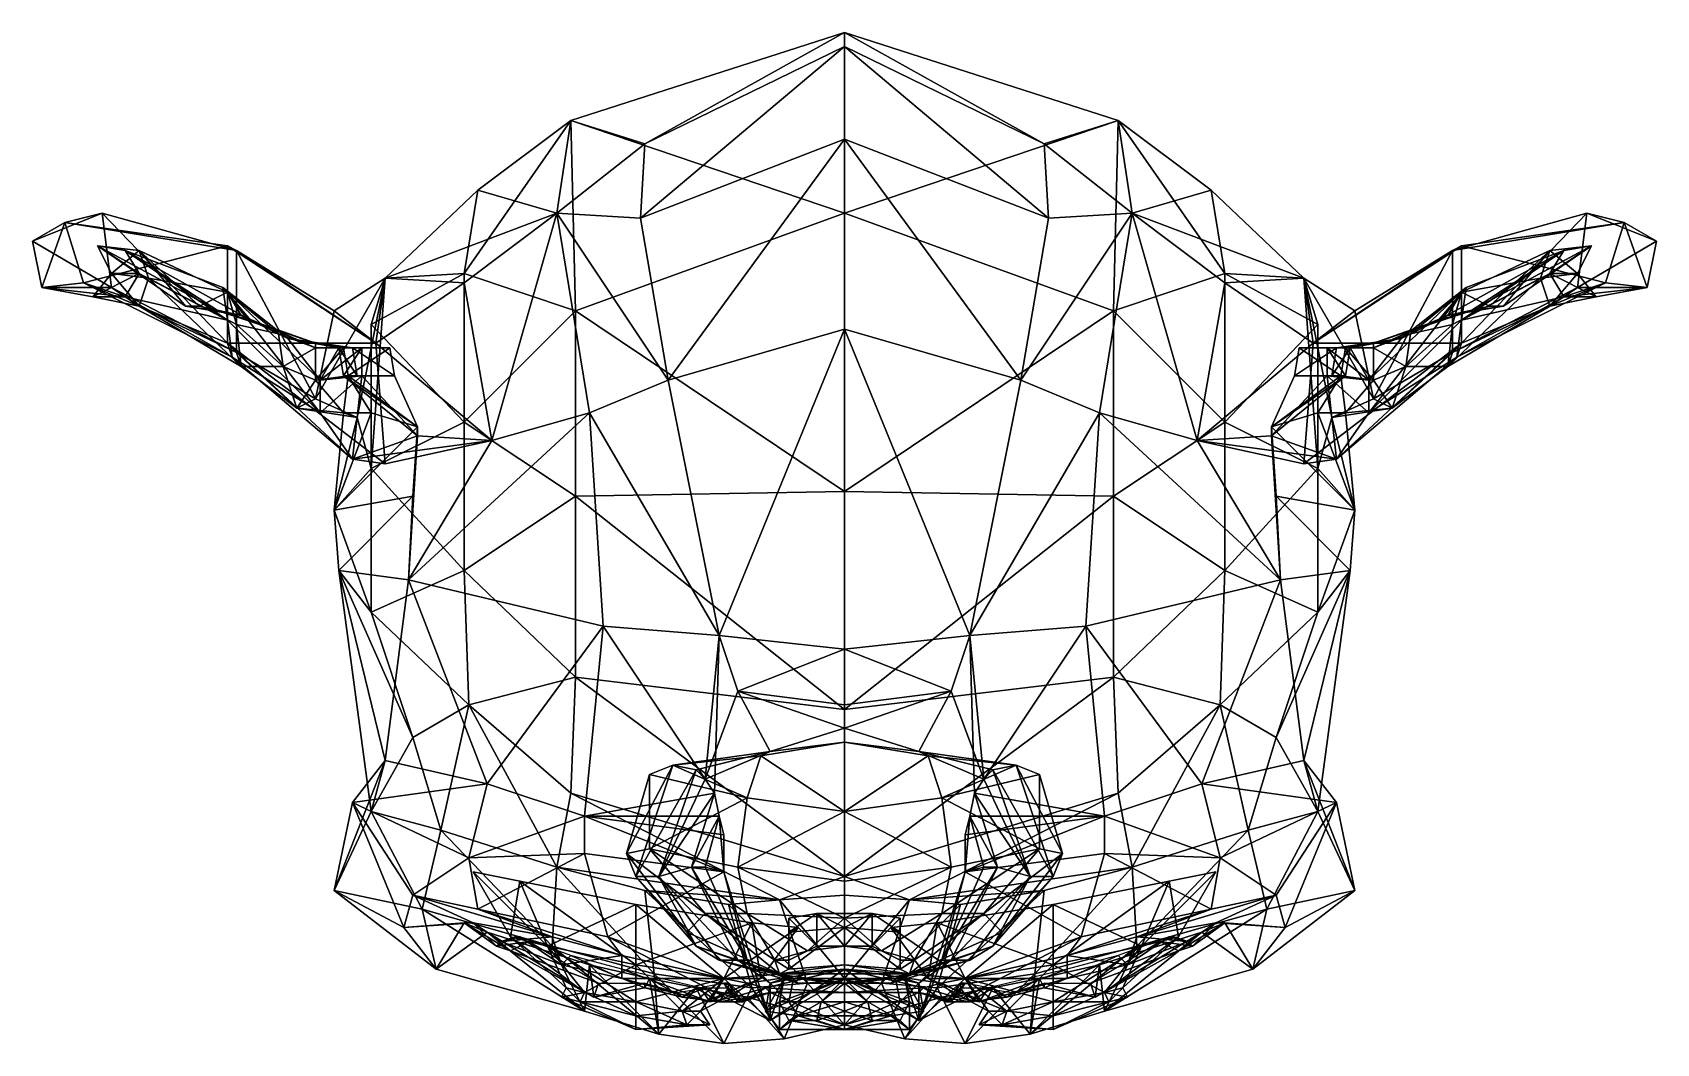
# Model space of a CAD drawing. Extents: x -0.142 to 0.142, y -0.088 to 0.088.
import ezdxf

# ---------------------------------------------------------------- set-up
doc = ezdxf.new("R2010")
doc.units = 0

msp = doc.modelspace()

# ---------------------------------------------------------------- meshes
mesh = msp.add_polyface()
corners = [(-0.03567, 0.05593, -0.0154), (-0.03486, 0.06891, 0.00567), (0, 0.08593, 0.00729), (0, 0.06972, -0.02026), (-0.0308, 0.02756, -0.03242), (0, 0.03648, -0.03972), (-0.04783, 0.07296, 0.0454), (0, 0.08836, 0.05837), (-0.04702, 0.03972, 0.08998), (0, 0.0081, 0.10215), (0, 0.05675, 0.09323), (-0.08269, 0.03729, 0.05593), (-0.06647, 0.02026, 0.07782), (-0.06647, 0.04621, 0.07053), (-0.06404, 0.0608, 0.03405), (-0.08026, 0.0454, 0.02756), (-0.08269, 0.01216, 0.06404), (-0.05026, 0.05675, 0.00243), (-0.06647, 0.04458), (-0.04458, 0.02188, -0.02026), (-0.06161, 0.01702, -0.01297), (-0.08755, 0.02837, 0.00162), (-0.07863, 0.02837, 0.00972), (-0.08512, 0.02837, 0.00891), (-0.09242, 0.02756, 0.02513), (-0.09566, 0.0227, 0.03729), (-0.09809, 0.03, 0.03161), (-0.09242, 0.03323, 0.02432), (-0.0989, 0.03567, 0.03), (-0.08755, 0.03323, 0.01783), (-0.08674, 0.02837, 0.01783), (-0.07945, 0.03323, 0.00972), (-0.08593, 0.03323, 0.0081), (-0.08836, 0.03323, 0.00162), (-0.08431, 0.03323, -0.00162), (-0.08431, 0.02837, -0.00162), (-0.09161, 0.02756, -0.00162), (-0.10863, 0.04377), (-0.09161, 0.02188, -0.00243), (-0.09728, 0.03486, 0.00648), (-0.09242, 0.03405, 0.01135), (-0.10377, 0.0381, 0.01297), (-0.09971, 0.03648, 0.01783), (-0.10539, 0.03891, 0.02432), (-0.08188, 0.03405, -0.01297), (-0.08026, 0.01297, -0.01459), (-0.10782, 0.03405, -0.01053), (-0.1062, 0.05026, 0.0454), (-0.09242, 0.02432, 0.04215), (-0.08917, 0.03972, 0.03972), (-0.10782, 0.05107, -0.00891), (-0.08512, 0.02107, 0.03405)]
mesh.append_faces([[corners[k] for k in face] for face in [(0, 1, 2), (0, 2, 3), (4, 0, 3), (4, 3, 5), (1, 6, 7), (1, 7, 2), (8, 9, 10), (6, 8, 10), (6, 10, 7), (11, 12, 13), (13, 14, 15), (13, 15, 11), (13, 8, 6), (13, 6, 14), (12, 8, 13), (16, 11, 15), (17, 18, 15), (17, 15, 14), (17, 14, 6), (17, 6, 1), (17, 19, 20), (17, 20, 18), (17, 0, 4), (17, 4, 19), (0, 17, 1), (21, 22, 23), (24, 25, 26), (27, 24, 26), (27, 26, 28), (29, 30, 24), (29, 24, 27), (31, 22, 30), (31, 30, 29), (32, 23, 22), (32, 22, 31), (33, 21, 23), (33, 23, 32), (34, 35, 21), (34, 21, 33), (36, 35, 34), (37, 38, 36), (39, 33, 32), (39, 32, 40), (41, 39, 40), (41, 40, 42), (43, 27, 28), (40, 29, 27), (40, 27, 42), (29, 40, 32), (29, 32, 31), (39, 36, 33), (36, 34, 33), (44, 45, 46), (47, 48, 49), (44, 50, 47), (44, 47, 49), (48, 51, 15), (48, 15, 49), (44, 49, 15), (44, 15, 18), (44, 18, 20)]])
mesh = msp.add_polyface()
corners = [(0, 0.08593, 0.00729), (0.03486, 0.06891, 0.00567), (0.03567, 0.05593, -0.0154), (0, 0.06972, -0.02026), (0.0308, 0.02756, -0.03242), (0, 0.03648, -0.03972), (0, 0.08836, 0.05837), (0.04783, 0.07296, 0.0454), (0, 0.0081, 0.10215), (0.04702, 0.03972, 0.08998), (0, 0.05675, 0.09323), (0.06647, 0.02026, 0.07782), (0.08269, 0.03729, 0.05593), (0.06647, 0.04621, 0.07053), (0.08026, 0.0454, 0.02756), (0.06404, 0.0608, 0.03405), (0.08269, 0.01216, 0.06404), (0.06647, 0.04458), (0.05026, 0.05675, 0.00243), (0.06161, 0.01702, -0.01297), (0.04458, 0.02188, -0.02026), (0.07863, 0.02837, 0.00972), (0.08755, 0.02837, 0.00162), (0.08512, 0.02837, 0.00891), (0.09566, 0.0227, 0.03729), (0.09242, 0.02756, 0.02513), (0.09809, 0.03, 0.03161), (0.09242, 0.03323, 0.02432), (0.0989, 0.03567, 0.03), (0.08674, 0.02837, 0.01783), (0.08755, 0.03323, 0.01783), (0.07945, 0.03323, 0.00972), (0.08593, 0.03323, 0.0081), (0.08836, 0.03323, 0.00162), (0.08431, 0.02837, -0.00162), (0.08431, 0.03323, -0.00162), (0.09161, 0.02756, -0.00162), (0.09161, 0.02188, -0.00243), (0.10863, 0.04377), (0.09728, 0.03486, 0.00648), (0.09242, 0.03405, 0.01135), (0.10377, 0.0381, 0.01297), (0.09971, 0.03648, 0.01783), (0.10782, 0.03405, -0.01053), (0.08026, 0.01297, -0.01459), (0.08188, 0.03405, -0.01297), (0.09242, 0.02432, 0.04215), (0.1062, 0.05026, 0.0454), (0.08917, 0.03972, 0.03972), (0.10782, 0.05107, -0.00891), (0.08512, 0.02107, 0.03405)]
mesh.append_faces([[corners[k] for k in face] for face in [(0, 1, 2), (0, 2, 3), (3, 2, 4), (3, 4, 5), (6, 7, 1), (6, 1, 0), (8, 9, 10), (10, 9, 7), (10, 7, 6), (11, 12, 13), (14, 15, 13), (14, 13, 12), (7, 9, 13), (7, 13, 15), (9, 11, 13), (14, 12, 16), (14, 17, 18), (14, 18, 15), (7, 15, 18), (7, 18, 1), (19, 20, 18), (19, 18, 17), (4, 2, 18), (4, 18, 20), (1, 18, 2), (21, 22, 23), (24, 25, 26), (26, 25, 27), (26, 27, 28), (25, 29, 30), (25, 30, 27), (29, 21, 31), (29, 31, 30), (21, 23, 32), (21, 32, 31), (23, 22, 33), (23, 33, 32), (22, 34, 35), (22, 35, 33), (34, 36, 35), (37, 38, 36), (32, 33, 39), (32, 39, 40), (40, 39, 41), (40, 41, 42), (27, 30, 40), (27, 40, 42), (32, 40, 30), (32, 30, 31), (35, 36, 33), (36, 39, 33), (43, 44, 45), (46, 47, 48), (47, 49, 45), (47, 45, 48), (14, 50, 46), (14, 46, 48), (14, 48, 45), (14, 45, 17), (19, 17, 45)]])
mesh = msp.add_polyface()
corners = [(-0.09566, 0.0227, 0.03729), (-0.1062, 0.03242, 0.04945), (-0.10539, 0.03, 0.04296), (-0.12322, 0.04053, 0.0454), (-0.12809, 0.04377, 0.05269), (-0.13133, 0.04215, 0.03), (-0.14025, 0.04377, 0.03323), (-0.12566, 0.04215, 0.0081), (-0.13295, 0.04458, 0.00567), (-0.10701, 0.03161, -0.00405), (-0.10782, 0.03405, -0.01053), (-0.09161, 0.02188, -0.00243), (-0.10782, 0.0381), (-0.12322, 0.04621, 0.00972), (-0.12809, 0.04621, 0.02594), (-0.1216, 0.0454, 0.03729), (-0.1062, 0.03729, 0.03567), (-0.09809, 0.03, 0.03161), (-0.0989, 0.03567, 0.03), (-0.10782, 0.04296, 0.03405), (-0.12322, 0.05026, 0.03567), (-0.13052, 0.05107, 0.02513), (-0.12566, 0.05026, 0.00891), (-0.10863, 0.04377), (-0.10944, 0.03972, 0.01945), (-0.10377, 0.0381, 0.01297), (-0.09971, 0.03648, 0.01783), (-0.10539, 0.03891, 0.02432), (-0.11512, 0.04053, 0.02188), (-0.11269, 0.04053, 0.02837), (-0.09242, 0.03323, 0.02432), (-0.09728, 0.03486, 0.00648), (-0.09161, 0.02756, -0.00162), (-0.08188, 0.03405, -0.01297), (-0.10782, 0.05107, -0.00891), (-0.1362, 0.05512, 0.00567), (-0.14187, 0.05188, 0.0308), (-0.12971, 0.05675, 0.04864), (-0.1062, 0.05026, 0.0454), (-0.09242, 0.02432, 0.04215)]
mesh.append_faces([[corners[k] for k in face] for face in [(0, 1, 2), (3, 2, 1), (3, 1, 4), (5, 3, 4), (5, 4, 6), (7, 5, 6), (7, 6, 8), (9, 7, 8), (9, 8, 10), (11, 12, 9), (12, 13, 7), (12, 7, 9), (13, 14, 5), (13, 5, 7), (14, 15, 3), (14, 3, 5), (15, 16, 2), (15, 2, 3), (17, 0, 2), (17, 2, 16), (18, 17, 16), (18, 16, 19), (19, 16, 15), (19, 15, 20), (20, 15, 14), (20, 14, 21), (21, 14, 13), (21, 13, 22), (22, 13, 12), (22, 12, 23), (23, 12, 11), (24, 25, 26), (24, 26, 27), (28, 24, 27), (28, 27, 29), (27, 18, 19), (27, 19, 29), (27, 26, 30), (31, 25, 23), (31, 23, 32), (25, 24, 22), (25, 22, 23), (24, 28, 21), (24, 21, 22), (28, 29, 20), (28, 20, 21), (20, 29, 19), (33, 10, 34), (34, 10, 8), (34, 8, 35), (35, 8, 6), (35, 6, 36), (36, 6, 4), (36, 4, 37), (37, 4, 1), (37, 1, 38), (38, 1, 39), (35, 37, 38), (35, 38, 34), (35, 36, 37)]])
mesh = msp.add_polyface()
corners = [(0.1062, 0.03242, 0.04945), (0.09566, 0.0227, 0.03729), (0.10539, 0.03, 0.04296), (0.12322, 0.04053, 0.0454), (0.12809, 0.04377, 0.05269), (0.13133, 0.04215, 0.03), (0.14025, 0.04377, 0.03323), (0.12566, 0.04215, 0.0081), (0.13295, 0.04458, 0.00567), (0.10701, 0.03161, -0.00405), (0.10782, 0.03405, -0.01053), (0.10782, 0.0381), (0.09161, 0.02188, -0.00243), (0.12322, 0.04621, 0.00972), (0.12809, 0.04621, 0.02594), (0.1216, 0.0454, 0.03729), (0.1062, 0.03729, 0.03567), (0.09809, 0.03, 0.03161), (0.0989, 0.03567, 0.03), (0.10782, 0.04296, 0.03405), (0.12322, 0.05026, 0.03567), (0.13052, 0.05107, 0.02513), (0.12566, 0.05026, 0.00891), (0.10863, 0.04377), (0.09971, 0.03648, 0.01783), (0.10377, 0.0381, 0.01297), (0.10944, 0.03972, 0.01945), (0.10539, 0.03891, 0.02432), (0.11512, 0.04053, 0.02188), (0.11269, 0.04053, 0.02837), (0.09242, 0.03323, 0.02432), (0.09728, 0.03486, 0.00648), (0.09161, 0.02756, -0.00162), (0.08188, 0.03405, -0.01297), (0.10782, 0.05107, -0.00891), (0.1362, 0.05512, 0.00567), (0.14187, 0.05188, 0.0308), (0.12971, 0.05675, 0.04864), (0.1062, 0.05026, 0.0454), (0.09242, 0.02432, 0.04215)]
mesh.append_faces([[corners[k] for k in face] for face in [(0, 1, 2), (0, 2, 3), (0, 3, 4), (4, 3, 5), (4, 5, 6), (6, 5, 7), (6, 7, 8), (8, 7, 9), (8, 9, 10), (9, 11, 12), (7, 13, 11), (7, 11, 9), (5, 14, 13), (5, 13, 7), (3, 15, 14), (3, 14, 5), (2, 16, 15), (2, 15, 3), (2, 1, 17), (2, 17, 16), (16, 17, 18), (16, 18, 19), (15, 16, 19), (15, 19, 20), (14, 15, 20), (14, 20, 21), (13, 14, 21), (13, 21, 22), (11, 13, 22), (11, 22, 23), (12, 11, 23), (24, 25, 26), (24, 26, 27), (27, 26, 28), (27, 28, 29), (19, 18, 27), (19, 27, 29), (30, 24, 27), (30, 27, 18), (23, 25, 31), (23, 31, 32), (22, 26, 25), (22, 25, 23), (21, 28, 26), (21, 26, 22), (20, 29, 28), (20, 28, 21), (19, 29, 20), (10, 33, 34), (8, 10, 34), (8, 34, 35), (6, 8, 35), (6, 35, 36), (4, 6, 36), (4, 36, 37), (0, 4, 37), (0, 37, 38), (39, 0, 38), (38, 37, 35), (38, 35, 34), (37, 36, 35)]])
mesh = msp.add_polyface()
corners = [(-0.06404, -0.06485, 0.00567), (-0.06566, -0.05593, -0.00405), (-0.0454, -0.05512, -0.01459), (-0.07539, -0.06242, 0.02107), (-0.08593, -0.04621, 0.0154), (-0.07701, -0.0681, 0.03891), (-0.08917, -0.06161, 0.04458), (-0.08269, -0.04783, 0.04215), (-0.07377, -0.06485, 0.05026), (-0.07053, -0.05107, 0.04702), (-0.08026, -0.03891, 0.01702), (-0.06242, -0.04296), (-0.0762, -0.00729, -0.00486), (-0.08836, -0.00567, 0.02432), (-0.07539, -0.03486, 0.04215), (-0.06566, -0.02918, 0.04702), (-0.08269, -0.01297, 0.05837), (-0.06647, -0.00567, 0.07296), (-0.08269, 0.01216, 0.06404), (-0.06647, 0.02026, 0.07782), (-0.08269, 0.03729, 0.05593), (-0.04702, 0.00729, 0.09647), (-0.04702, -0.02432, 0.08836), (-0.05026, -0.05756, 0.05756), (-0.08917, 0.00486, 0.03323), (-0.08512, 0.02107, 0.03405), (-0.08026, 0.0454, 0.02756), (-0.04458, 0.02188, -0.02026), (-0.06161, 0.01702, -0.01297), (-0.04215, -0.0154, -0.01783), (-0.09566, 0.0227, 0.03729), (-0.09242, 0.02432, 0.04215), (-0.1062, 0.03242, 0.04945), (-0.08593, 0.01378, -0.00729), (-0.10701, 0.03161, -0.00405), (-0.10782, 0.03405, -0.01053), (-0.08026, 0.01297, -0.01459), (-0.09161, 0.02188, -0.00243), (-0.07458, 0.01783, -0.00243), (-0.07539, 0.00729), (-0.08755, 0.02188, 0.03), (-0.08431, 0.02837, -0.00162), (-0.07458, 0.01945, 0.00405), (-0.08755, 0.02837, 0.00162), (-0.07863, 0.02837, 0.00972), (-0.08269, 0.02188, 0.02107), (-0.08674, 0.02837, 0.01783), (-0.09242, 0.02756, 0.02513), (-0.09161, 0.02756, -0.00162), (-0.08188, 0.03405, -0.01297)]
mesh.append_faces([[corners[k] for k in face] for face in [(0, 1, 2), (3, 4, 1), (5, 6, 4), (5, 4, 3), (7, 6, 8), (7, 8, 9), (10, 4, 6), (10, 6, 7), (11, 1, 4), (11, 4, 10), (12, 11, 10), (12, 10, 13), (14, 7, 9), (14, 9, 15), (16, 14, 15), (16, 15, 17), (18, 16, 17), (18, 17, 19), (20, 18, 19), (17, 21, 19), (15, 22, 17), (15, 9, 23), (13, 10, 7), (13, 7, 14), (16, 24, 13), (16, 13, 14), (18, 25, 24), (18, 24, 16), (18, 26, 25), (27, 12, 28), (29, 11, 12), (30, 31, 32), (33, 34, 35), (33, 35, 36), (37, 34, 33), (38, 28, 12), (38, 12, 39), (33, 36, 28), (33, 28, 38), (39, 12, 13), (39, 13, 24), (30, 40, 25), (30, 25, 31), (41, 37, 33), (41, 33, 38), (38, 42, 43), (38, 43, 41), (43, 42, 44), (42, 45, 46), (42, 46, 44), (46, 45, 40), (46, 40, 47), (47, 40, 30), (40, 45, 24), (40, 24, 25), (42, 39, 24), (42, 24, 45), (42, 38, 39), (48, 37, 41), (49, 28, 36)]])
mesh = msp.add_polyface()
corners = [(0.0454, -0.05512, -0.01459), (0.06566, -0.05593, -0.00405), (0.06404, -0.06485, 0.00567), (0.08593, -0.04621, 0.0154), (0.07539, -0.06242, 0.02107), (0.08917, -0.06161, 0.04458), (0.07701, -0.0681, 0.03891), (0.07377, -0.06485, 0.05026), (0.08269, -0.04783, 0.04215), (0.07053, -0.05107, 0.04702), (0.08026, -0.03891, 0.01702), (0.06242, -0.04296), (0.0454, -0.04864, -0.00972), (0.0762, -0.00729, -0.00486), (0.08836, -0.00567, 0.02432), (0.07539, -0.03486, 0.04215), (0.06566, -0.02918, 0.04702), (0.08269, -0.01297, 0.05837), (0.06647, -0.00567, 0.07296), (0.08269, 0.01216, 0.06404), (0.06647, 0.02026, 0.07782), (0.08269, 0.03729, 0.05593), (0.04702, 0.00729, 0.09647), (0.04702, -0.02432, 0.08836), (0.05026, -0.05756, 0.05756), (0.08917, 0.00486, 0.03323), (0.08512, 0.02107, 0.03405), (0.08026, 0.0454, 0.02756), (0.04458, 0.02188, -0.02026), (0.06161, 0.01702, -0.01297), (0.04215, -0.0154, -0.01783), (0.1062, 0.03242, 0.04945), (0.09242, 0.02432, 0.04215), (0.09566, 0.0227, 0.03729), (0.10782, 0.03405, -0.01053), (0.10701, 0.03161, -0.00405), (0.08593, 0.01378, -0.00729), (0.08026, 0.01297, -0.01459), (0.09161, 0.02188, -0.00243), (0.07458, 0.01783, -0.00243), (0.07539, 0.00729), (0.08755, 0.02188, 0.03), (0.08431, 0.02837, -0.00162), (0.08755, 0.02837, 0.00162), (0.07458, 0.01945, 0.00405), (0.07863, 0.02837, 0.00972), (0.08674, 0.02837, 0.01783), (0.08269, 0.02188, 0.02107), (0.09242, 0.02756, 0.02513), (0.09161, 0.02756, -0.00162), (0.08188, 0.03405, -0.01297)]
mesh.append_faces([[corners[k] for k in face] for face in [(0, 1, 2), (1, 3, 4), (3, 5, 6), (3, 6, 4), (7, 5, 8), (7, 8, 9), (5, 3, 10), (5, 10, 8), (3, 1, 11), (3, 11, 10), (1, 12, 11), (10, 11, 13), (10, 13, 14), (9, 8, 15), (9, 15, 16), (16, 15, 17), (16, 17, 18), (18, 17, 19), (18, 19, 20), (20, 19, 21), (22, 18, 20), (23, 16, 18), (24, 9, 16), (8, 10, 14), (8, 14, 15), (14, 25, 17), (14, 17, 15), (25, 26, 19), (25, 19, 17), (27, 19, 26), (13, 28, 29), (11, 30, 13), (31, 32, 33), (34, 35, 36), (34, 36, 37), (35, 38, 36), (13, 29, 39), (13, 39, 40), (29, 37, 36), (29, 36, 39), (14, 13, 40), (14, 40, 25), (26, 41, 33), (26, 33, 32), (36, 38, 42), (36, 42, 39), (43, 44, 39), (43, 39, 42), (45, 44, 43), (46, 47, 44), (46, 44, 45), (41, 47, 46), (41, 46, 48), (33, 41, 48), (25, 47, 41), (25, 41, 26), (25, 40, 44), (25, 44, 47), (40, 39, 44), (42, 38, 49), (29, 50, 37)]])
mesh = msp.add_polyface()
corners = [(-0.01702, -0.06566, -0.09647), (-0.03405, -0.05431, -0.09809), (-0.01864, -0.05756, -0.10052), (-0.02432, -0.06566, -0.09485), (-0.0381, -0.05512, -0.09242), (-0.07053, -0.05107, 0.04702), (-0.05107, -0.07134, 0.06242), (-0.05026, -0.05756, 0.05756), (-0.0454, -0.04864, -0.00972), (-0.0454, -0.05512, -0.01459), (-0.06566, -0.05593, -0.00405), (-0.06242, -0.04296), (-0.01864, -0.02675, -0.04296), (0, -0.02918, -0.05026), (0, -0.03323, -0.05918), (-0.01297, -0.03729, -0.05593), (0, -0.03567, -0.0835), (-0.01459, -0.0381, -0.07863), (0, -0.04783, -0.10134), (-0.01702, -0.0454, -0.09809), (0, -0.06, -0.10215), (-0.03405, -0.04134, -0.09485), (-0.03, -0.03972, -0.07377), (-0.03648, -0.05918, -0.07215), (-0.02594, -0.04053, -0.05188), (-0.02432, -0.04215, -0.03648), (-0.03242, -0.05918, -0.0454), (-0.02188, -0.04864, -0.02351), (-0.0227, -0.04458, -0.02918), (-0.02675, -0.05756, -0.03242), (-0.02432, -0.05756, -0.02594), (-0.02107, -0.05837, -0.01945), (-0.02107, -0.05188, -0.01783), (-0.02188, -0.01702, -0.04053), (-0.0308, 0.02756, -0.03242), (0, 0.03648, -0.03972), (0, -0.01945, -0.04783), (-0.04702, 0.00729, 0.09647), (-0.04702, -0.02432, 0.08836), (0, -0.03, 0.09323), (0, 0.0081, 0.10215), (-0.04702, 0.03972, 0.08998), (-0.06647, 0.02026, 0.07782), (-0.06647, -0.00567, 0.07296), (-0.06566, -0.02918, 0.04702), (-0.04783, -0.04458, 0.05431), (0, -0.05918, 0.05918), (-0.03486, -0.06161, 0.07134), (-0.01135, -0.06323, 0.04783), (-0.04458, 0.02188, -0.02026), (-0.04215, -0.0154, -0.01783), (-0.0762, -0.00729, -0.00486)]
mesh.append_faces([[corners[k] for k in face] for face in [(0, 1, 2), (3, 4, 1), (5, 6, 7), (8, 9, 10), (8, 10, 11), (12, 13, 14), (12, 14, 15), (15, 14, 16), (15, 16, 17), (17, 16, 18), (17, 18, 19), (18, 20, 2), (18, 2, 19), (19, 2, 1), (19, 1, 21), (21, 1, 4), (21, 4, 22), (22, 4, 23), (22, 23, 24), (15, 17, 22), (15, 22, 24), (19, 21, 22), (19, 22, 17), (15, 24, 25), (15, 25, 12), (24, 23, 26), (24, 26, 25), (27, 28, 29), (27, 29, 30), (28, 25, 26), (28, 26, 29), (27, 30, 31), (27, 31, 32), (8, 32, 31), (8, 31, 9), (33, 34, 35), (33, 35, 36), (12, 33, 36), (12, 36, 13), (33, 12, 25), (33, 25, 28), (37, 38, 39), (37, 39, 40), (41, 37, 40), (42, 37, 41), (43, 38, 37), (44, 45, 38), (44, 7, 45), (38, 45, 46), (38, 46, 39), (47, 48, 7), (45, 7, 48), (45, 48, 46), (49, 34, 33), (49, 33, 50), (49, 50, 51), (50, 8, 11), (28, 27, 8), (28, 8, 50), (50, 33, 28), (27, 32, 8)]])
mesh = msp.add_polyface()
corners = [(0.03405, -0.05431, -0.09809), (0.01702, -0.06566, -0.09647), (0.01864, -0.05756, -0.10052), (0.0381, -0.05512, -0.09242), (0.02432, -0.06566, -0.09485), (0.05107, -0.07134, 0.06242), (0.07053, -0.05107, 0.04702), (0.05026, -0.05756, 0.05756), (0.06566, -0.05593, -0.00405), (0.0454, -0.05512, -0.01459), (0.0454, -0.04864, -0.00972), (0, -0.03323, -0.05918), (0, -0.02918, -0.05026), (0.01864, -0.02675, -0.04296), (0.01297, -0.03729, -0.05593), (0, -0.03567, -0.0835), (0.01459, -0.0381, -0.07863), (0, -0.04783, -0.10134), (0.01702, -0.0454, -0.09809), (0, -0.06, -0.10215), (0.03405, -0.04134, -0.09485), (0.03, -0.03972, -0.07377), (0.03648, -0.05918, -0.07215), (0.02594, -0.04053, -0.05188), (0.02432, -0.04215, -0.03648), (0.03242, -0.05918, -0.0454), (0.02675, -0.05756, -0.03242), (0.0227, -0.04458, -0.02918), (0.02188, -0.04864, -0.02351), (0.02432, -0.05756, -0.02594), (0.02107, -0.05837, -0.01945), (0.02107, -0.05188, -0.01783), (0, 0.03648, -0.03972), (0.0308, 0.02756, -0.03242), (0.02188, -0.01702, -0.04053), (0, -0.01945, -0.04783), (0, -0.03, 0.09323), (0.04702, -0.02432, 0.08836), (0.04702, 0.00729, 0.09647), (0, 0.0081, 0.10215), (0.04702, 0.03972, 0.08998), (0.06647, 0.02026, 0.07782), (0.06647, -0.00567, 0.07296), (0.04783, -0.04458, 0.05431), (0.06566, -0.02918, 0.04702), (0, -0.05918, 0.05918), (0.01135, -0.06323, 0.04783), (0.03486, -0.06161, 0.07134), (0.04458, 0.02188, -0.02026), (0.04215, -0.0154, -0.01783), (0.0762, -0.00729, -0.00486), (0.06242, -0.04296)]
mesh.append_faces([[corners[k] for k in face] for face in [(0, 1, 2), (3, 4, 0), (5, 6, 7), (8, 9, 10), (11, 12, 13), (11, 13, 14), (15, 11, 14), (15, 14, 16), (17, 15, 16), (17, 16, 18), (2, 19, 17), (2, 17, 18), (0, 2, 18), (0, 18, 20), (3, 0, 20), (3, 20, 21), (22, 3, 21), (22, 21, 23), (21, 16, 14), (21, 14, 23), (21, 20, 18), (21, 18, 16), (24, 23, 14), (24, 14, 13), (25, 22, 23), (25, 23, 24), (26, 27, 28), (26, 28, 29), (25, 24, 27), (25, 27, 26), (30, 29, 28), (30, 28, 31), (30, 31, 10), (30, 10, 9), (32, 33, 34), (32, 34, 35), (35, 34, 13), (35, 13, 12), (24, 13, 34), (24, 34, 27), (36, 37, 38), (36, 38, 39), (39, 38, 40), (40, 38, 41), (38, 37, 42), (37, 43, 44), (7, 44, 43), (45, 43, 37), (45, 37, 36), (46, 47, 7), (46, 7, 43), (46, 43, 45), (34, 33, 48), (34, 48, 49), (50, 49, 48), (51, 10, 49), (10, 28, 27), (10, 27, 49), (27, 34, 49), (10, 31, 28)]])
mesh = msp.add_polyface()
corners = [(-0.05188, -0.07134, 0.00972), (-0.0454, -0.07945, 0.01702), (-0.04864, -0.07863, 0.02513), (-0.05837, -0.06972, 0.02513), (-0.05675, -0.06, 0.00567), (-0.06485, -0.05837, 0.02513), (-0.03648, -0.06404, -0.00243), (-0.03648, -0.07458, 0.00324), (-0.05188, -0.07134, 0.04053), (-0.0454, -0.07945, 0.03405), (-0.03648, -0.08107, 0.03729), (-0.05675, -0.06, 0.0454), (-0.03648, -0.07458, 0.04702), (-0.03648, -0.06404, 0.0535), (-0.04621, -0.08107, 0.03486), (-0.04945, -0.08026, 0.02513), (-0.03648, -0.0835, 0.03891), (-0.04621, -0.08107, 0.01621), (-0.03648, -0.08107, 0.01378), (-0.03648, -0.08593, 0.02513), (-0.06404, -0.06485, 0.00567), (-0.0454, -0.05512, -0.01459), (-0.04134, -0.06972, -0.00486), (-0.07539, -0.06242, 0.02107), (-0.06566, -0.05593, -0.00405), (-0.07134, -0.07539, 0.04296), (-0.07377, -0.06485, 0.05026), (-0.08917, -0.06161, 0.04458), (-0.07701, -0.0681, 0.03891), (-0.0454, -0.08269, 0.05675), (-0.05107, -0.07134, 0.06242), (-0.03242, -0.08674, 0.06647), (-0.06242, -0.06891, 0.03891), (-0.04458, -0.07458, 0.0454), (-0.06647, -0.06728, 0.0308), (-0.06485, -0.06728, 0.01945), (-0.05107, -0.06972, 0.00648), (-0.03891, -0.07296, 0.00162), (-0.04945, -0.07458, 0.01053), (-0.03891, -0.07701, 0.00648), (-0.06, -0.07053, 0.02026), (-0.0608, -0.07134, 0.03), (-0.05837, -0.07215, 0.03648), (-0.04377, -0.08026, 0.04134), (-0.04296, -0.07782, 0.04053), (-0.05512, -0.07053, 0.03486), (-0.05756, -0.06972, 0.02918), (-0.05675, -0.06972, 0.02188), (-0.04783, -0.07296, 0.01216), (-0.03891, -0.07539, 0.00891), (-0.05026, -0.05756, 0.05756), (-0.03323, -0.0762, 0.07863), (-0.07053, -0.05107, 0.04702)]
mesh.append_faces([[corners[k] for k in face] for face in [(0, 1, 2), (0, 2, 3), (4, 0, 3), (4, 3, 5), (6, 0, 4), (7, 1, 0), (8, 9, 10), (11, 8, 12), (11, 12, 13), (5, 3, 8), (5, 8, 11), (3, 2, 9), (3, 9, 8), (14, 9, 2), (14, 2, 15), (16, 9, 14), (17, 1, 18), (15, 2, 1), (15, 1, 17), (15, 17, 19), (14, 15, 19), (20, 21, 22), (23, 24, 20), (25, 26, 27), (25, 27, 28), (29, 30, 26), (29, 26, 25), (31, 30, 29), (29, 25, 32), (29, 32, 33), (25, 28, 34), (25, 34, 32), (28, 23, 35), (28, 35, 34), (23, 20, 36), (23, 36, 35), (20, 22, 37), (20, 37, 36), (38, 36, 37), (38, 37, 39), (40, 35, 36), (40, 36, 38), (41, 34, 35), (41, 35, 40), (42, 32, 34), (42, 34, 41), (43, 33, 32), (43, 32, 42), (44, 43, 42), (44, 42, 45), (45, 42, 41), (45, 41, 46), (46, 41, 40), (46, 40, 47), (47, 40, 38), (47, 38, 48), (48, 38, 39), (48, 39, 49), (50, 30, 51), (52, 26, 30)]])
mesh = msp.add_polyface()
corners = [(0.04864, -0.07863, 0.02513), (0.0454, -0.07945, 0.01702), (0.05188, -0.07134, 0.00972), (0.05837, -0.06972, 0.02513), (0.05675, -0.06, 0.00567), (0.06485, -0.05837, 0.02513), (0.03648, -0.06404, -0.00243), (0.03648, -0.07458, 0.00324), (0.03648, -0.08107, 0.03729), (0.0454, -0.07945, 0.03405), (0.05188, -0.07134, 0.04053), (0.03648, -0.07458, 0.04702), (0.05675, -0.06, 0.0454), (0.03648, -0.06404, 0.0535), (0.04621, -0.08107, 0.03486), (0.04945, -0.08026, 0.02513), (0.03648, -0.0835, 0.03891), (0.03648, -0.08107, 0.01378), (0.04621, -0.08107, 0.01621), (0.03648, -0.08593, 0.02513), (0.0454, -0.05512, -0.01459), (0.06404, -0.06485, 0.00567), (0.04134, -0.06972, -0.00486), (0.06566, -0.05593, -0.00405), (0.07539, -0.06242, 0.02107), (0.08917, -0.06161, 0.04458), (0.07377, -0.06485, 0.05026), (0.07134, -0.07539, 0.04296), (0.07701, -0.0681, 0.03891), (0.05107, -0.07134, 0.06242), (0.0454, -0.08269, 0.05675), (0.03242, -0.08674, 0.06647), (0.06242, -0.06891, 0.03891), (0.04458, -0.07458, 0.0454), (0.06647, -0.06728, 0.0308), (0.06485, -0.06728, 0.01945), (0.05107, -0.06972, 0.00648), (0.03891, -0.07296, 0.00162), (0.04945, -0.07458, 0.01053), (0.03891, -0.07701, 0.00648), (0.06, -0.07053, 0.02026), (0.0608, -0.07134, 0.03), (0.05837, -0.07215, 0.03648), (0.04377, -0.08026, 0.04134), (0.04296, -0.07782, 0.04053), (0.05512, -0.07053, 0.03486), (0.05756, -0.06972, 0.02918), (0.05675, -0.06972, 0.02188), (0.04783, -0.07296, 0.01216), (0.03891, -0.07539, 0.00891), (0.03323, -0.0762, 0.07863), (0.05026, -0.05756, 0.05756), (0.07053, -0.05107, 0.04702)]
mesh.append_faces([[corners[k] for k in face] for face in [(0, 1, 2), (0, 2, 3), (3, 2, 4), (3, 4, 5), (2, 6, 4), (1, 7, 2), (8, 9, 10), (8, 10, 11), (11, 10, 12), (11, 12, 13), (10, 3, 5), (10, 5, 12), (9, 0, 3), (9, 3, 10), (0, 9, 14), (0, 14, 15), (9, 16, 14), (17, 1, 18), (1, 0, 15), (1, 15, 18), (19, 18, 15), (19, 15, 14), (20, 21, 22), (23, 24, 21), (25, 26, 27), (25, 27, 28), (26, 29, 30), (26, 30, 27), (29, 31, 30), (32, 27, 30), (32, 30, 33), (34, 28, 27), (34, 27, 32), (35, 24, 28), (35, 28, 34), (36, 21, 24), (36, 24, 35), (37, 22, 21), (37, 21, 36), (37, 36, 38), (37, 38, 39), (36, 35, 40), (36, 40, 38), (35, 34, 41), (35, 41, 40), (34, 32, 42), (34, 42, 41), (32, 33, 43), (32, 43, 42), (42, 43, 44), (42, 44, 45), (41, 42, 45), (41, 45, 46), (40, 41, 46), (40, 46, 47), (38, 40, 47), (38, 47, 48), (39, 38, 48), (39, 48, 49), (50, 29, 51), (29, 26, 52)]])
mesh = msp.add_polyface()
corners = [(-0.03648, -0.06404, -0.00243), (-0.03648, -0.07458, 0.00324), (-0.05188, -0.07134, 0.00972), (-0.03648, -0.08107, 0.01378), (-0.0454, -0.07945, 0.01702), (-0.02107, -0.07701, 0.00972), (-0.02837, -0.08269, 0.01702), (-0.01621, -0.06728, 0.00567), (-0.02107, -0.07701, 0.04053), (-0.02837, -0.08269, 0.03405), (-0.02513, -0.08269, 0.02513), (-0.03648, -0.06404, 0.0535), (-0.03648, -0.07458, 0.04702), (-0.03648, -0.08107, 0.03729), (-0.05188, -0.07134, 0.04053), (-0.03648, -0.0835, 0.03891), (-0.0454, -0.07945, 0.03405), (-0.02756, -0.08512, 0.03486), (-0.02351, -0.08512, 0.02513), (-0.02756, -0.08512, 0.01621), (-0.03648, -0.0835, 0.01216), (-0.04621, -0.08107, 0.01621), (-0.03648, -0.08593, 0.02513), (-0.04621, -0.08107, 0.03486), (-0.01702, -0.06566, -0.09647), (-0.02432, -0.06566, -0.09485), (-0.03405, -0.05431, -0.09809), (-0.02756, -0.06891, -0.08512), (-0.0381, -0.05512, -0.09242), (-0.02594, -0.07134, -0.07296), (-0.03648, -0.05918, -0.07215), (-0.02188, -0.07377, -0.04621), (-0.03242, -0.05918, -0.0454), (-0.04134, -0.06972, -0.00486), (-0.0454, -0.05512, -0.01459), (-0.02107, -0.05837, -0.01945), (-0.01297, -0.08431, -0.01053), (-0.03242, -0.08674, 0.06647), (-0.03323, -0.0762, 0.07863), (-0.05107, -0.07134, 0.06242), (-0.02107, -0.08836, 0.06404), (-0.03405, -0.07701, 0.04945), (-0.02594, -0.07863, 0.04864), (-0.0454, -0.08269, 0.05675), (-0.04458, -0.07458, 0.0454), (-0.02107, -0.07701, 0.00972), (-0.03891, -0.07296, 0.00162), (-0.01864, -0.07377, -0.03242), (-0.02675, -0.05756, -0.03242), (-0.03891, -0.07701, 0.00648), (-0.02351, -0.08107, 0.01135), (-0.03486, -0.07863, 0.04458), (-0.04377, -0.08026, 0.04134), (-0.02837, -0.08026, 0.04377), (-0.02188, -0.08107, 0.03891), (-0.02432, -0.07863, 0.03729), (-0.02918, -0.07945, 0.04134), (-0.03486, -0.07782, 0.04215), (-0.04296, -0.07782, 0.04053), (-0.03891, -0.07539, 0.00891), (-0.02513, -0.07863, 0.01297), (-0.03486, -0.06161, 0.07134), (-0.01621, -0.07863, 0.07458), (-0.05026, -0.05756, 0.05756)]
mesh.append_faces([[corners[k] for k in face] for face in [(0, 1, 2), (1, 3, 4), (5, 6, 3), (5, 3, 1), (7, 5, 1), (7, 1, 0), (8, 9, 10), (11, 12, 8), (12, 13, 9), (12, 9, 8), (14, 13, 12), (15, 13, 16), (17, 9, 13), (17, 13, 15), (18, 10, 9), (18, 9, 17), (19, 6, 10), (19, 10, 18), (20, 3, 6), (20, 6, 19), (21, 3, 20), (22, 21, 20), (20, 19, 22), (19, 18, 22), (18, 17, 22), (17, 15, 22), (15, 23, 22), (24, 25, 26), (25, 27, 28), (27, 29, 30), (27, 30, 28), (29, 31, 32), (29, 32, 30), (33, 34, 35), (33, 35, 36), (37, 38, 39), (40, 38, 37), (37, 41, 42), (37, 42, 40), (37, 43, 44), (37, 44, 41), (33, 36, 45), (33, 45, 46), (47, 48, 32), (49, 46, 45), (49, 45, 50), (51, 41, 44), (51, 44, 52), (53, 42, 41), (53, 41, 51), (54, 42, 53), (55, 54, 53), (55, 53, 56), (56, 53, 51), (56, 51, 57), (57, 51, 52), (57, 52, 58), (59, 49, 50), (59, 50, 60), (61, 38, 62), (63, 38, 61)]])
mesh = msp.add_polyface()
corners = [(0.05188, -0.07134, 0.00972), (0.03648, -0.07458, 0.00324), (0.03648, -0.06404, -0.00243), (0.0454, -0.07945, 0.01702), (0.03648, -0.08107, 0.01378), (0.02837, -0.08269, 0.01702), (0.02107, -0.07701, 0.00972), (0.01621, -0.06728, 0.00567), (0.02513, -0.08269, 0.02513), (0.02837, -0.08269, 0.03405), (0.02107, -0.07701, 0.04053), (0.03648, -0.07458, 0.04702), (0.03648, -0.06404, 0.0535), (0.01621, -0.06728, 0.0454), (0.03648, -0.08107, 0.03729), (0.0454, -0.07945, 0.03405), (0.03648, -0.0835, 0.03891), (0.02756, -0.08512, 0.03486), (0.02351, -0.08512, 0.02513), (0.02756, -0.08512, 0.01621), (0.03648, -0.0835, 0.01216), (0.04621, -0.08107, 0.01621), (0.03648, -0.08593, 0.02513), (0.04621, -0.08107, 0.03486), (0.03405, -0.05431, -0.09809), (0.02432, -0.06566, -0.09485), (0.01702, -0.06566, -0.09647), (0.0381, -0.05512, -0.09242), (0.02756, -0.06891, -0.08512), (0.03648, -0.05918, -0.07215), (0.02594, -0.07134, -0.07296), (0.03242, -0.05918, -0.0454), (0.02188, -0.07377, -0.04621), (0.02107, -0.05837, -0.01945), (0.0454, -0.05512, -0.01459), (0.04134, -0.06972, -0.00486), (0.01297, -0.08431, -0.01053), (0.05107, -0.07134, 0.06242), (0.03323, -0.0762, 0.07863), (0.03242, -0.08674, 0.06647), (0.02107, -0.08836, 0.06404), (0.02594, -0.07863, 0.04864), (0.03405, -0.07701, 0.04945), (0.04458, -0.07458, 0.0454), (0.0454, -0.08269, 0.05675), (0.02107, -0.07701, 0.00972), (0.03891, -0.07296, 0.00162), (0.02675, -0.05756, -0.03242), (0.01864, -0.07377, -0.03242), (0.03891, -0.07701, 0.00648), (0.02351, -0.08107, 0.01135), (0.03486, -0.07863, 0.04458), (0.04377, -0.08026, 0.04134), (0.02837, -0.08026, 0.04377), (0.02188, -0.08107, 0.03891), (0.02432, -0.07863, 0.03729), (0.02918, -0.07945, 0.04134), (0.03486, -0.07782, 0.04215), (0.04296, -0.07782, 0.04053), (0.03891, -0.07539, 0.00891), (0.02513, -0.07863, 0.01297), (0.01621, -0.07863, 0.07458), (0.03486, -0.06161, 0.07134), (0.05026, -0.05756, 0.05756)]
mesh.append_faces([[corners[k] for k in face] for face in [(0, 1, 2), (3, 4, 1), (4, 5, 6), (4, 6, 1), (1, 7, 2), (8, 9, 10), (10, 11, 12), (10, 12, 13), (9, 14, 11), (9, 11, 10), (15, 14, 16), (14, 9, 17), (14, 17, 16), (9, 8, 18), (9, 18, 17), (8, 5, 19), (8, 19, 18), (5, 4, 20), (5, 20, 19), (4, 21, 20), (20, 21, 22), (22, 19, 20), (22, 18, 19), (22, 17, 18), (22, 16, 17), (22, 23, 16), (24, 25, 26), (27, 28, 25), (29, 30, 28), (29, 28, 27), (31, 32, 30), (31, 30, 29), (33, 34, 35), (33, 35, 36), (37, 38, 39), (38, 40, 39), (41, 42, 39), (41, 39, 40), (43, 44, 39), (43, 39, 42), (45, 36, 35), (45, 35, 46), (31, 47, 48), (45, 46, 49), (45, 49, 50), (43, 42, 51), (43, 51, 52), (42, 41, 53), (42, 53, 51), (41, 54, 53), (53, 54, 55), (53, 55, 56), (51, 53, 56), (51, 56, 57), (52, 51, 57), (52, 57, 58), (50, 49, 59), (50, 59, 60), (61, 38, 62), (38, 63, 62)]])
mesh = msp.add_polyface()
corners = [(-0.0081, -0.0681, 0.02513), (-0.01459, -0.07701, 0.02513), (-0.02107, -0.07701, 0.00972), (-0.01621, -0.06728, 0.00567), (-0.01621, -0.06728, 0.0454), (-0.02107, -0.07701, 0.04053), (-0.03648, -0.06404, 0.0535), (0, -0.06647, -0.09809), (-0.01702, -0.06566, -0.09647), (-0.01864, -0.05756, -0.10052), (0, -0.06, -0.10215), (0, -0.07539, 0.00486), (-0.01702, -0.07782, 0.01459), (-0.02107, -0.07701, 0.00972), (-0.01378, -0.07863, 0.02188), (0, -0.07945, 0.02188), (0, -0.07134, -0.09242), (-0.00648, -0.07215, -0.09161), (-0.01216, -0.07377, -0.08674), (-0.02432, -0.06566, -0.09485), (-0.01135, -0.0762, -0.07458), (-0.02756, -0.06891, -0.08512), (-0.01216, -0.0762, -0.07134), (-0.0081, -0.07782, -0.04621), (-0.02188, -0.07377, -0.04621), (-0.02594, -0.07134, -0.07296), (0, -0.07782, -0.04621), (0, -0.07701, -0.03405), (-0.00891, -0.07701, -0.03), (0, -0.0762, -0.07053), (0, -0.0762, -0.07945), (-0.01864, -0.07377, -0.03242), (-0.01297, -0.07782, -0.02351), (-0.01702, -0.07377, -0.02513), (-0.03242, -0.05918, -0.0454), (-0.02432, -0.05756, -0.02594), (-0.02675, -0.05756, -0.03242), (-0.01297, -0.08431, -0.01053), (-0.02107, -0.05837, -0.01945), (0, -0.07458, -0.08026), (-0.00972, -0.07539, -0.07701), (-0.00972, -0.07377, -0.08512), (-0.00486, -0.07134, -0.08998), (0, -0.07134, -0.0908), (-0.00486, -0.06566, -0.08836), (0, -0.06566, -0.08917), (-0.00972, -0.06647, -0.08431), (-0.00972, -0.06891, -0.07782), (0, -0.0681, -0.08107), (-0.01135, -0.06323, 0.04783), (-0.00648, -0.07782, 0.05107), (0, -0.07701, 0.04458), (0, -0.06242, 0.04215), (-0.02026, -0.06404, 0.06891), (-0.01621, -0.07863, 0.07458), (-0.03486, -0.06161, 0.07134), (0, -0.05918, 0.05918)]
mesh.append_faces([[corners[k] for k in face] for face in [(0, 1, 2), (0, 2, 3), (4, 5, 1), (4, 1, 0), (6, 5, 4), (7, 8, 9), (7, 9, 10), (11, 12, 13), (14, 12, 11), (14, 11, 15), (7, 16, 17), (7, 17, 8), (8, 17, 18), (8, 18, 19), (19, 18, 20), (19, 20, 21), (22, 23, 24), (22, 24, 25), (25, 21, 20), (25, 20, 22), (26, 27, 28), (26, 28, 23), (26, 23, 22), (26, 22, 29), (22, 20, 30), (22, 30, 29), (31, 28, 32), (31, 32, 33), (24, 23, 28), (24, 28, 31), (31, 34, 24), (33, 35, 36), (33, 36, 31), (33, 37, 38), (33, 38, 35), (39, 30, 20), (39, 20, 40), (40, 20, 18), (40, 18, 41), (41, 18, 17), (41, 17, 42), (42, 17, 16), (42, 16, 43), (44, 42, 43), (44, 43, 45), (46, 41, 42), (46, 42, 44), (47, 40, 41), (47, 41, 46), (48, 39, 40), (48, 40, 47), (44, 45, 48), (44, 48, 47), (46, 44, 47), (49, 50, 51), (49, 51, 52), (53, 54, 50), (53, 50, 49), (55, 54, 53), (55, 53, 49), (56, 49, 52)]])
mesh = msp.add_polyface()
corners = [(0.03648, -0.07458, 0.00324), (0.02107, -0.07701, 0.00972), (0.01621, -0.06728, 0.00567), (0.01459, -0.07701, 0.02513), (0.0081, -0.0681, 0.02513), (0.02107, -0.07701, 0.04053), (0.01621, -0.06728, 0.0454), (0.01864, -0.05756, -0.10052), (0.01702, -0.06566, -0.09647), (0, -0.06647, -0.09809), (0, -0.06, -0.10215), (0.02107, -0.07701, 0.00972), (0.01702, -0.07782, 0.01459), (0, -0.07539, 0.00486), (0.01378, -0.07863, 0.02188), (0, -0.07945, 0.02188), (0.00648, -0.07215, -0.09161), (0, -0.07134, -0.09242), (0.01216, -0.07377, -0.08674), (0.02432, -0.06566, -0.09485), (0.01135, -0.0762, -0.07458), (0.02756, -0.06891, -0.08512), (0.02188, -0.07377, -0.04621), (0.0081, -0.07782, -0.04621), (0.01216, -0.0762, -0.07134), (0.02594, -0.07134, -0.07296), (0.00891, -0.07701, -0.03), (0, -0.07701, -0.03405), (0, -0.07782, -0.04621), (0, -0.0762, -0.07053), (0, -0.0762, -0.07945), (0.01297, -0.07782, -0.02351), (0.01864, -0.07377, -0.03242), (0.01702, -0.07377, -0.02513), (0.03242, -0.05918, -0.0454), (0.02675, -0.05756, -0.03242), (0.02432, -0.05756, -0.02594), (0.02107, -0.05837, -0.01945), (0.01297, -0.08431, -0.01053), (0, -0.07458, -0.08026), (0.00972, -0.07539, -0.07701), (0.00972, -0.07377, -0.08512), (0.00486, -0.07134, -0.08998), (0, -0.07134, -0.0908), (0.00486, -0.06566, -0.08836), (0, -0.06566, -0.08917), (0.00972, -0.06647, -0.08431), (0.00972, -0.06891, -0.07782), (0, -0.0681, -0.08107), (0, -0.07701, 0.04458), (0.00648, -0.07782, 0.05107), (0.01135, -0.06323, 0.04783), (0, -0.06242, 0.04215), (0.01621, -0.07863, 0.07458), (0.02026, -0.06404, 0.06891), (0.03486, -0.06161, 0.07134), (0, -0.05918, 0.05918)]
mesh.append_faces([[corners[k] for k in face] for face in [(0, 1, 2), (1, 3, 4), (1, 4, 2), (3, 5, 6), (3, 6, 4), (7, 8, 9), (7, 9, 10), (11, 12, 13), (13, 12, 14), (13, 14, 15), (16, 17, 9), (16, 9, 8), (18, 16, 8), (18, 8, 19), (20, 18, 19), (20, 19, 21), (22, 23, 24), (22, 24, 25), (20, 21, 25), (20, 25, 24), (26, 27, 28), (26, 28, 23), (24, 23, 28), (24, 28, 29), (30, 20, 24), (30, 24, 29), (31, 26, 32), (31, 32, 33), (26, 23, 22), (26, 22, 32), (34, 32, 22), (35, 36, 33), (35, 33, 32), (37, 38, 33), (37, 33, 36), (20, 30, 39), (20, 39, 40), (18, 20, 40), (18, 40, 41), (16, 18, 41), (16, 41, 42), (17, 16, 42), (17, 42, 43), (43, 42, 44), (43, 44, 45), (42, 41, 46), (42, 46, 44), (41, 40, 47), (41, 47, 46), (40, 39, 48), (40, 48, 47), (48, 45, 44), (48, 44, 47), (47, 44, 46), (49, 50, 51), (49, 51, 52), (50, 53, 54), (50, 54, 51), (53, 55, 54), (51, 54, 55), (52, 51, 56)]])
mesh = msp.add_polyface()
corners = [(-0.01459, -0.07701, 0.02513), (-0.02513, -0.08269, 0.02513), (-0.02837, -0.08269, 0.01702), (-0.02107, -0.07701, 0.00972), (-0.02107, -0.07701, 0.04053), (-0.02107, -0.08836, 0.06404), (-0.01621, -0.07863, 0.07458), (-0.03323, -0.0762, 0.07863), (-0.01053, -0.08755, 0.04458), (-0.00648, -0.07782, 0.05107), (0, -0.08512, 0.03648), (0, -0.07701, 0.04458), (-0.02594, -0.07863, 0.04864), (-0.01702, -0.08026, 0.04296), (0, -0.07539, 0.00486), (-0.02107, -0.07701, 0.00972), (-0.01297, -0.08431, -0.01053), (-0.01297, -0.07945, 0.03161), (0, -0.07945, 0.02188), (-0.01378, -0.07863, 0.02188), (-0.00972, -0.08107, -0.02837), (-0.01378, -0.08269, -0.02351), (-0.01297, -0.07782, -0.02351), (-0.00891, -0.07701, -0.03), (-0.01135, -0.08107, -0.01378), (-0.01053, -0.07701, -0.0154), (-0.00405, -0.08107, -0.01297), (0, -0.07701, -0.01459), (0, -0.08269, -0.01945), (0, -0.07782, -0.02026), (0, -0.07701, -0.03405), (0, -0.08107, -0.03323), (-0.0081, -0.0835, -0.02594), (0, -0.0835, -0.03), (-0.00486, -0.08431, -0.0154), (0, -0.08593, -0.02107), (-0.00972, -0.08431, -0.01621), (-0.01135, -0.08593, -0.02351), (-0.01702, -0.07377, -0.02513), (-0.01945, -0.08026, 0.01621), (-0.01702, -0.07782, 0.01459), (-0.01783, -0.08107, 0.0227), (-0.01864, -0.08107, 0.0308), (-0.02188, -0.08107, 0.03891), (-0.02351, -0.08107, 0.01135), (-0.02513, -0.07863, 0.01297), (-0.02107, -0.07782, 0.01783), (-0.02026, -0.07863, 0.0308), (-0.02432, -0.07863, 0.03729), (-0.02026, -0.07782, 0.02351)]
mesh.append_faces([[corners[k] for k in face] for face in [(0, 1, 2), (0, 2, 3), (4, 1, 0), (5, 6, 7), (8, 9, 6), (8, 6, 5), (10, 11, 9), (10, 9, 8), (5, 12, 13), (5, 13, 8), (14, 15, 16), (10, 8, 13), (10, 13, 17), (18, 10, 17), (18, 17, 19), (20, 21, 22), (20, 22, 23), (21, 24, 25), (21, 25, 22), (24, 26, 27), (24, 27, 25), (26, 28, 29), (26, 29, 27), (20, 23, 30), (20, 30, 31), (32, 20, 31), (32, 31, 33), (34, 35, 28), (34, 28, 26), (36, 34, 26), (36, 26, 24), (37, 36, 24), (37, 24, 21), (32, 37, 21), (32, 21, 20), (36, 37, 35), (36, 35, 34), (32, 33, 35), (32, 35, 37), (16, 25, 27), (16, 27, 14), (38, 22, 16), (22, 25, 16), (39, 40, 19), (39, 19, 41), (41, 19, 17), (41, 17, 42), (42, 17, 13), (42, 13, 43), (44, 15, 40), (44, 40, 39), (43, 13, 12), (45, 44, 39), (45, 39, 46), (47, 42, 43), (47, 43, 48), (49, 41, 42), (49, 42, 47), (46, 39, 41), (46, 41, 49)]])
mesh = msp.add_polyface()
corners = [(0.02837, -0.08269, 0.01702), (0.02513, -0.08269, 0.02513), (0.01459, -0.07701, 0.02513), (0.02107, -0.07701, 0.00972), (0.02107, -0.07701, 0.04053), (0.03323, -0.0762, 0.07863), (0.01621, -0.07863, 0.07458), (0.02107, -0.08836, 0.06404), (0.00648, -0.07782, 0.05107), (0.01053, -0.08755, 0.04458), (0, -0.07701, 0.04458), (0, -0.08512, 0.03648), (0.01702, -0.08026, 0.04296), (0.02594, -0.07863, 0.04864), (0.02107, -0.07701, 0.00972), (0, -0.07539, 0.00486), (0.01297, -0.08431, -0.01053), (0.01297, -0.07945, 0.03161), (0, -0.07945, 0.02188), (0.01378, -0.07863, 0.02188), (0.01297, -0.07782, -0.02351), (0.01378, -0.08269, -0.02351), (0.00972, -0.08107, -0.02837), (0.00891, -0.07701, -0.03), (0.01053, -0.07701, -0.0154), (0.01135, -0.08107, -0.01378), (0, -0.07701, -0.01459), (0.00405, -0.08107, -0.01297), (0, -0.07782, -0.02026), (0, -0.08269, -0.01945), (0, -0.07701, -0.03405), (0, -0.08107, -0.03323), (0.0081, -0.0835, -0.02594), (0, -0.0835, -0.03), (0, -0.08593, -0.02107), (0.00486, -0.08431, -0.0154), (0.00972, -0.08431, -0.01621), (0.01135, -0.08593, -0.02351), (0.01702, -0.07377, -0.02513), (0.01702, -0.07782, 0.01459), (0.01945, -0.08026, 0.01621), (0.01783, -0.08107, 0.0227), (0.01864, -0.08107, 0.0308), (0.02188, -0.08107, 0.03891), (0.02351, -0.08107, 0.01135), (0.02513, -0.07863, 0.01297), (0.02107, -0.07782, 0.01783), (0.02026, -0.07863, 0.0308), (0.02432, -0.07863, 0.03729), (0.02026, -0.07782, 0.02351)]
mesh.append_faces([[corners[k] for k in face] for face in [(0, 1, 2), (0, 2, 3), (1, 4, 2), (5, 6, 7), (6, 8, 9), (6, 9, 7), (8, 10, 11), (8, 11, 9), (12, 13, 7), (12, 7, 9), (14, 15, 16), (12, 9, 11), (12, 11, 17), (17, 11, 18), (17, 18, 19), (20, 21, 22), (20, 22, 23), (24, 25, 21), (24, 21, 20), (26, 27, 25), (26, 25, 24), (28, 29, 27), (28, 27, 26), (30, 23, 22), (30, 22, 31), (31, 22, 32), (31, 32, 33), (29, 34, 35), (29, 35, 27), (27, 35, 36), (27, 36, 25), (25, 36, 37), (25, 37, 21), (21, 37, 32), (21, 32, 22), (34, 37, 36), (34, 36, 35), (34, 33, 32), (34, 32, 37), (26, 24, 16), (26, 16, 15), (24, 20, 16), (20, 38, 16), (19, 39, 40), (19, 40, 41), (17, 19, 41), (17, 41, 42), (12, 17, 42), (12, 42, 43), (39, 14, 44), (39, 44, 40), (13, 12, 43), (40, 44, 45), (40, 45, 46), (43, 42, 47), (43, 47, 48), (42, 41, 49), (42, 49, 47), (41, 40, 46), (41, 46, 49)]])

doc.saveas('drawing.dxf')
